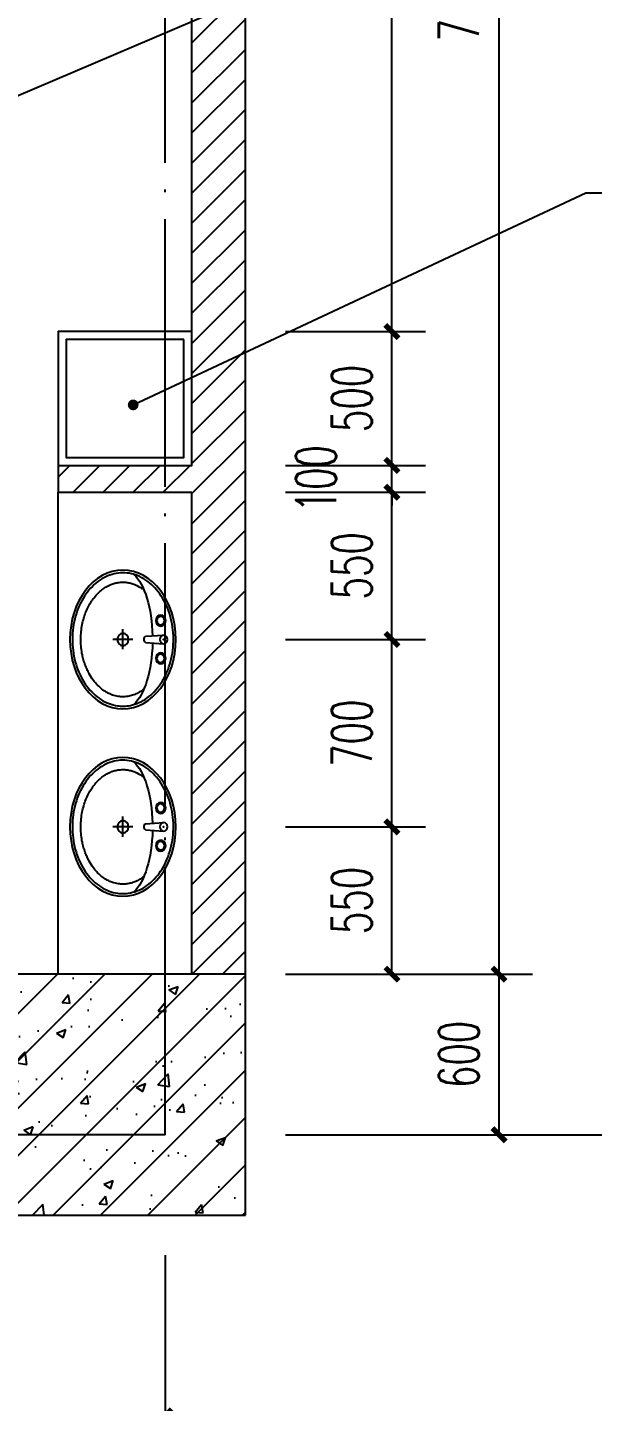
# Model space of a CAD drawing. Extents: x 307762 to 522490, y -326758 to -245675.
# Drawn here: x 390333 to 392444, y -320202 to -315070 of the extents above; entities that cross this region are included whole.
import ezdxf

# ---------------------------------------------------------------- set-up
doc = ezdxf.new("R2010")
doc.units = 0
doc.header["$LTSCALE"] = 1000
doc.header["$MEASUREMENT"] = 0
doc.linetypes.add('DOTE', pattern=[2.4200000000000004, 2, -0.2, 0.02, -0.2])
doc.layers.get('0').update_dxf_attribs({"linetype": 'CONTINUOUS'})
doc.layers.get('Defpoints').update_dxf_attribs({"color": 6, "linetype": 'CONTINUOUS'})
for name, color, linetype in [('A-卫生间', 173, 'CONTINUOUS'), ('A-墙线', 2, 'CONTINUOUS'), ('AXIS', 3, 'CONTINUOUS'), ('COLUMN', 2, 'CONTINUOUS'), ('DIM_IDEN', 3, 'CONTINUOUS'), ('DOTE', 1, 'DOTE'), ('PUB_HATCH', 250, 'CONTINUOUS')]:
    doc.layers.add(name, color=color, linetype=linetype)
doc.styles.add('DIM_FONT', font='SIMPLEX.shx', dxfattribs={"width": 0.65})
doc.dimstyles.new('DIMN50', dxfattribs={"dimscale": 0.5, "dimtxt": 300, "dimasz": 100, "dimexe": 250, "dimexo": 300, "dimgap": 150, "dimtad": 1, "dimdec": 0, "dimzin": 0, "dimdsep": 46, "dimtxsty": 'DIM_FONT', "dimblk": 'ARCHTICK', "dimcen": 0.09, "dimclrt": 7, "dimazin": 2, "dimtfac": 1, "dimtdec": 0, "dimtix": 1, "dimtmove": 2, "dimatfit": 3, "dimfxl": 0, "dimtolj": 1, "dimtzin": 0, "dimarcsym": 0})

# ---------------------------------------------------------------- blocks, each defined once
blk = doc.blocks.new('手盆')
at = {"layer": 'A-卫生间'}
for p, q in [((113.4051500830392, 11.84450968739111), (46.00438527367078, 15.84450968549936)), ((160.3106537545391, -1.047737896442413e-09), (235.3360842392431, 1.047737896442413e-09)), ((197.8233689978952, -36.70497138574137), (197.8233689957997, 38.37330022055539)), ((113.4051500836795, -10.84469759798958), (46.004385274573, -15.84469759988133))]:
    blk.add_line(p, q, dxfattribs=at)
for centre, major_axis, ratio, start_param, end_param in [((197.8233689968765, 0), (-7.29808629688452e-09, 259), 0.7637967914937317, 3.141592653589386, 9.424777960768973), ((194.0108444604266, -1.164153218269348e-10), (-7.205028495352649e-09, 259.000000000035), 0.4132124245315282, 0.3517248363212417, 1.519021401905628), ((106.1260785445047, 0.4999060444824863), (-5.256824373014387e-10, 13.9324609080711), 0.9000000000013795, 3.760940879954317, 5.663837080793927), ((194.0108444604266, -1.164153218269348e-10), (-7.229772779760784e-09, 259.0000000000077), 0.4132124245315759, 1.620216634470202, 2.789864625449906)]:
    blk.add_ellipse(centre, major_axis=major_axis, ratio=ratio, start_param=start_param, end_param=end_param, dxfattribs=at)
for centre, major_axis, ratio in [((56.39680238347501, 70.60627577308333), (-8.758096824383953e-10, 20.62066592634073), 0.899999999999012), ((56.39680238347501, 70.60627577308333), (-3.935312307942613e-10, 15.62066592634074), 0.8999999999986958), ((46.00438527413644, -9.395720553584397e-05), (-4.943908497107386e-10, 15.84460364270489), 0.8999999999996328), ((197.8233689968765, 0), (-3.340112788049617e-10, 23.3576301081921), 0.9000000000004984), ((56.39680238740402, -70.60627578099957), (-3.800975702346919e-10, 20.62066592634073), 0.899999999999012), ((56.39680238740402, -70.60627578099957), (-3.935312307942613e-10, 15.62066592634074), 0.8999999999986958)]:
    blk.add_ellipse(centre, major_axis=major_axis, ratio=ratio, dxfattribs=at)
for points, knots in [([(197.8233690038323, -249), (204.3990294850664, -248.9999999998254), (210.9746904028871, -248.5460929390974), (228.2800280096126, -246.1498785703443), (238.9514531540335, -243.4343165084429), (259.8060639827163, -235.6199938393256), (269.9890346575412, -230.5210515616636), (289.5665971586423, -218.0721727792989), (298.960803612601, -210.7221745683055), (316.6733728031977, -193.9730663714581), (324.9912984879047, -184.5740979954135), (340.2893382357433, -163.997605889017), (347.2690669711446, -152.820397028001), (359.6669247537793, -129.0196260861703), (365.0847628668125, -116.3964852440404), (374.1834916165972, -90.08639820077224), (377.864187594445, -76.39992674347013), (383.3689956764865, -48.38244847021997), (385.1929984975141, -34.05193997788592), (386.9250104438397, -5.187684159289347), (386.8329865084379, 9.345556312793633), (384.73586623749, 38.16708128564642), (382.7308100122318, 52.45485931876465), (376.8727663576719, 80.34559937685844), (373.0198958979163, 93.94806452159537), (363.5912495303783, 120.0517437723756), (358.0156770628528, 132.5524866377527), (345.3217726669682, 156.0743077876396), (338.2037411779456, 167.0949723329395), (322.6526621349331, 187.3296658890322), (314.2200076092558, 196.5433937402559), (296.3045734511106, 212.8996470182319), (286.8222312947328, 220.0420502259221), (267.0967536403914, 232.0600890867645), (256.8539916995796, 236.9358037543716), (235.9088120757369, 244.2945439725299), (225.2065898313012, 246.7777534795459), (203.6465188648144, 249.290750069631), (192.7886942756013, 249.3206353121204), (171.2212525570067, 246.926459478098), (160.5116570384998, 244.5023044175468), (139.5443743165815, 237.2594525109744), (129.2868775804527, 232.4405714303721), (109.5247235784773, 220.5323387983663), (100.0204366852413, 213.442903975927), (82.05432864755858, 197.1870205074665), (73.5929449252726, 188.0206891129783), (57.97836853517219, 167.8736008143169), (50.82557078509126, 156.8931414871186), (38.05713037244277, 133.4431421089976), (32.44179055967834, 120.974013813975), (22.9298620421032, 94.92387688398594), (19.03347902328824, 81.34333855629666), (13.08606755724759, 53.48601149060414), (11.03515804442577, 39.20971924465266), (8.845478702656692, 10.40033378740191), (8.706750778161222, -4.132253066869453), (10.3460220079869, -33.00605608435581), (12.12398988581845, -47.34676530770957), (17.53889162433916, -75.39515261730412), (21.17571813854738, -89.10233203484677), (30.19028912024805, -115.463632545172), (35.56784113991307, -128.1172780482448), (47.88998500915477, -151.9877993637056), (54.83428833659855, -163.2042521126277), (70.0674021562445, -183.866608052107), (78.3558293353999, -193.3121929975168), (96.01611302810488, -210.1603128662973), (105.3875327545975, -217.5627013113408), (124.9266998832172, -230.1204342835699), (135.0940591037797, -235.2758359995205), (155.9248058304656, -243.2054893133172), (166.5879733786569, -245.9799217026157), (184.1470113282267, -248.5090972222097), (190.9851904233219, -249.0000000002037), (197.8233690038323, -249)], [0, 0, 0, 0, 0.1053687871871674, 0.1053687871871674, 0.2787471050919757, 0.2787471050919757, 0.452125422996784, 0.452125422996784, 0.6255037409015924, 0.6255037409015924, 0.7988820588064007, 0.7988820588064007, 0.972260376711209, 0.972260376711209, 1.145638694616017, 1.145638694616017, 1.319017012520826, 1.319017012520826, 1.492395330425634, 1.492395330425634, 1.665773648330442, 1.665773648330442, 1.83915196623525, 1.83915196623525, 2.012530284140059, 2.012530284140059, 2.185908602044867, 2.185908602044867, 2.359286919949676, 2.359286919949676, 2.532665237854484, 2.532665237854484, 2.706043555759292, 2.706043555759292, 2.8794218736641, 2.8794218736641, 3.052800191568909, 3.052800191568909, 3.226178509473717, 3.226178509473717, 3.399556827378525, 3.399556827378525, 3.572935145283334, 3.572935145283334, 3.746313463188142, 3.746313463188142, 3.91969178109295, 3.91969178109295, 4.093070098997758, 4.093070098997758, 4.266448416902567, 4.266448416902567, 4.439826734807376, 4.439826734807376, 4.613205052712185, 4.613205052712185, 4.786583370616993, 4.786583370616993, 4.959961688521802, 4.959961688521802, 5.133340006426611, 5.133340006426611, 5.30671832433142, 5.30671832433142, 5.480096642236228, 5.480096642236228, 5.653474960141037, 5.653474960141037, 5.826853278045846, 5.826853278045846, 6.000231595950654, 6.000231595950654, 6.173609913855463, 6.173609913855463, 6.283185307179586, 6.283185307179586, 6.283185307179586, 6.283185307179586]), ([(119.1736506810412, -185.1483521524933), (120.9620973349083, -186.5592411882244), (122.7676875701582, -187.9199504845892), (129.8700636767026, -193.0283129730087), (135.2785741284897, -196.3957903881383), (146.2934715196025, -202.2620774885872), (151.8941962509125, -204.7583693127963), (163.2154152492003, -208.8666340855998), (168.9426443869015, -210.4817502371734), (180.2599917969201, -212.7891027016158), (185.8482704507187, -213.5108798283036), (193.5720607222756, -213.9408398092492), (195.6979295939091, -214.0000000000582), (197.8233690028428, -214), (203.6582866330282, -213.9999999998545), (209.496631536138, -213.5543654990906), (222.3311671293923, -211.5851090514625), (229.3277623398462, -209.8531313597923), (240.787502169027, -205.8990001947095), (245.3047605895554, -204.0427727167553), (254.2367161016737, -199.7630582755664), (258.6490466702962, -197.340541947633), (268.8131698185462, -191.0121952608461), (274.5134323839447, -186.8761012725008), (285.5567444703775, -177.6296808072657), (290.895805457636, -172.5213152369834), (300.10443852967, -162.4870827112172), (304.0523709853587, -157.7313989280374), (313.5779886524833, -145.0389805318264), (318.9357033787237, -136.7249773955555), (326.5974791146873, -122.7934594422404), (329.2282542005414, -117.5408629023295), (334.1482956689142, -106.7104468817706), (336.4365190484095, -101.1349806892686), (340.7589510514808, -89.39631874780753), (342.7719178344414, -83.21611161783221), (346.3640570428397, -70.60165740986122), (347.9425120085652, -64.1699805422104), (351.0904946208175, -48.9602580992796), (352.483825713367, -40.10366524968413), (354.4332219571806, -22.20990053389687), (354.9878015757713, -13.17872977355728), (355.2458703611628, 4.918644920835504), (354.9501755786187, 13.97955791465938), (353.5129259504029, 31.96110226912424), (352.3711163057305, 40.89164739020634), (349.384864397347, 57.80685899686068), (347.5983948106295, 65.8113708793826), (343.3541798496735, 81.46923251761473), (340.8984195916564, 89.11663731795852), (335.3626360981434, 103.9371218456945), (332.2806230153365, 111.1172703721968), (325.5162342714611, 124.9777631429606), (321.8282612711191, 131.6496718250564), (313.9341333054472, 144.3357837414369), (309.7314879408514, 150.3452337460767), (300.8902356041654, 161.618057758169), (296.2466290210141, 166.8887592243263), (286.5258362632012, 176.709553859866), (281.444416775601, 181.2445321998675), (271.8246831358119, 188.7996964116173), (267.3329801598447, 191.9448123630136), (256.3785253528913, 198.7381430045061), (249.8306331257918, 202.0953922677436), (238.1084081598674, 206.932942938729), (232.9762091664597, 208.6679624874669), (222.6309106198023, 211.4215277187759), (217.4206377462251, 212.4394152993336), (205.158162370557, 213.983414012735), (198.0817049504258, 214.216697979864), (185.9674371529836, 213.4981161681353), (180.9226912481536, 212.8634210942255), (170.8730682562164, 210.9228448418726), (165.8711175702338, 209.6174913003924), (151.0041288301873, 204.6993374161248), (141.2534683310369, 200.0748375131807), (127.5488741844601, 191.4132149869401), (123.3148595323437, 188.4150790243875), (119.1737199328491, 185.1485161112505)], [5.74089731261301, 5.74089731261301, 5.74089731261301, 5.74089731261301, 5.780873984786705, 5.780873984786705, 5.896828956044057, 5.896828956044057, 6.01278392730141, 6.01278392730141, 6.128738898558762, 6.128738898558762, 6.240697366945735, 6.240697366945735, 6.283185307179586, 6.283185307179586, 6.283185307179586, 6.399826426420818, 6.399826426420818, 6.540899765641657, 6.540899765641657, 6.633999867022954, 6.633999867022954, 6.727099968404252, 6.727099968404252, 6.852187990943959, 6.852187990943959, 6.977276013483666, 6.977276013483666, 7.077377375932242, 7.077377375932242, 7.229976726067383, 7.229976726067383, 7.31738907886302, 7.31738907886302, 7.404801431658657, 7.404801431658657, 7.497093875397931, 7.497093875397931, 7.589386319137206, 7.589386319137206, 7.712333561266115, 7.712333561266115, 7.835280803395023, 7.835280803395023, 7.958228045523932, 7.958228045523932, 8.08117528765284, 8.08117528765284, 8.194982769003447, 8.194982769003447, 8.308790250354054, 8.308790250354054, 8.42259773170466, 8.42259773170466, 8.537599018716683, 8.537599018716683, 8.652600305728708, 8.652600305728708, 8.767601592740732, 8.767601592740732, 8.884431700421288, 8.884431700421288, 8.98243549021753, 8.98243549021753, 9.11946744650899, 9.11946744650899, 9.224190864967866, 9.224190864967866, 9.328914283426741, 9.328914283426741, 9.470086520349449, 9.470086520349449, 9.571187053011501, 9.571187053011501, 9.672287585673553, 9.672287585673553, 9.874488650997659, 9.874488650997659, 9.967059414647549, 9.967059414647549, 9.967059414647549, 9.967059414647549])]:
    blk.add_open_spline(points, degree=3, knots=knots, dxfattribs=at)
blk.add_point((46.00438527413644, -9.395720553584397e-05), dxfattribs=at)
blk = doc.blocks.new('_ArchTick')
at = {"color": 0, "linetype": 'ByBlock', "const_width": 0.4}
blk.add_lwpolyline([(-0.5, -0.5), (0.5, 0.5)], dxfattribs=at)
blk = doc.blocks.new('*D72')
at = {"layer": 'AXIS', "color": 0, "lineweight": -2}
for p, q in [((391297.4916463054, -311805.8834746447), (391819.712173585, -311805.8834746447)), ((391694.712173585, -316205.8808997264), (391694.712173585, -311805.8834746447)), ((391297.4916463054, -316205.8808997264), (391819.712173585, -316205.8808997264))]:
    blk.add_line(p, q, dxfattribs=at)
at = {"layer": 'Defpoints', "color": 0}
for p in [(391147.4916463054, -311805.8834746447), (391694.712173585, -311805.8834746447), (391147.4916463054, -316205.8808997264)]:
    blk.add_point(p, dxfattribs=at)
at = {"layer": 'AXIS', "color": 0, "lineweight": -2, "xscale": 50, "yscale": 50, "zscale": 50}
for p, rotation in [((391694.712173585, -311805.8834746447), 90), ((391694.712173585, -316205.8808997264), 270)]:
    blk.add_blockref('_ArchTick', p, dxfattribs=dict(at, rotation=rotation))
at = {"layer": 'AXIS', "color": 7, "insert": (391544.7121735851, -314005.8821871855), "char_height": 150, "attachment_point": 5, "rotation": 90, "style": 'DIM_FONT'}
blk.add_mtext('\\A1;4400', dxfattribs=at)
blk = doc.blocks.new('*D73')
at = {"layer": 'AXIS', "color": 0, "lineweight": -2}
for p, q in [((391297.4916463054, -316205.8808997264), (391819.712173585, -316205.8808997264)), ((391694.712173585, -316705.8808997228), (391694.712173585, -316205.8808997264)), ((391297.4916463054, -316705.8808997228), (391819.712173585, -316705.8808997228))]:
    blk.add_line(p, q, dxfattribs=at)
at = {"layer": 'Defpoints', "color": 0}
for p in [(391147.4916463054, -316205.8808997264), (391694.712173585, -316205.8808997264), (391147.4916463054, -316705.8808997228)]:
    blk.add_point(p, dxfattribs=at)
at = {"layer": 'AXIS', "color": 0, "lineweight": -2, "xscale": 50, "yscale": 50, "zscale": 50}
for p, rotation in [((391694.712173585, -316205.8808997264), 90), ((391694.712173585, -316705.8808997228), 270)]:
    blk.add_blockref('_ArchTick', p, dxfattribs=dict(at, rotation=rotation))
at = {"layer": 'AXIS', "color": 7, "insert": (391544.7121735851, -316455.8808997246), "char_height": 150, "attachment_point": 5, "rotation": 90, "style": 'DIM_FONT'}
blk.add_mtext('\\A1;500', dxfattribs=at)
blk = doc.blocks.new('*D74')
at = {"layer": 'AXIS', "color": 0, "lineweight": -2}
for p, q in [((391694.712173585, -316705.8808997228), (391694.712173585, -316655.8808997228)), ((391297.4916463054, -316705.8808997228), (391819.712173585, -316705.8808997228)), ((391694.712173585, -316805.8808997228), (391694.712173585, -316705.8808997228)), ((391297.4916463054, -316805.8808997228), (391819.712173585, -316805.8808997228)), ((391694.712173585, -316805.8808997228), (391694.712173585, -316855.8808997228))]:
    blk.add_line(p, q, dxfattribs=at)
at = {"layer": 'Defpoints', "color": 0}
for p in [(391147.4916463054, -316705.8808997228), (391694.712173585, -316705.8808997228), (391147.4916463054, -316805.8808997228)]:
    blk.add_point(p, dxfattribs=at)
at = {"layer": 'AXIS', "color": 0, "lineweight": -2, "xscale": 50, "yscale": 50, "zscale": 50}
for p, rotation in [((391694.712173585, -316705.8808997228), 270), ((391694.712173585, -316805.8808997228), 90)]:
    blk.add_blockref('_ArchTick', p, dxfattribs=dict(at, rotation=rotation))
at = {"layer": 'AXIS', "color": 7, "insert": (391410.962173585, -316755.8808997228), "char_height": 150, "attachment_point": 5, "rotation": 90, "style": 'DIM_FONT'}
blk.add_mtext('\\A1;100', dxfattribs=at)
blk = doc.blocks.new('*D75')
at = {"layer": 'AXIS', "color": 0, "lineweight": -2}
for p, q in [((391297.4916463054, -316805.8808997228), (391819.712173585, -316805.8808997228)), ((391694.712173585, -317355.8839514803), (391694.712173585, -316805.8808997228)), ((391297.4916463054, -317355.8839514803), (391819.712173585, -317355.8839514803))]:
    blk.add_line(p, q, dxfattribs=at)
at = {"layer": 'Defpoints', "color": 0}
for p in [(391147.4916463054, -316805.8808997228), (391694.712173585, -316805.8808997228), (391147.4916463054, -317355.8839514803)]:
    blk.add_point(p, dxfattribs=at)
at = {"layer": 'AXIS', "color": 0, "lineweight": -2, "xscale": 50, "yscale": 50, "zscale": 50}
for p, rotation in [((391694.712173585, -316805.8808997228), 90), ((391694.712173585, -317355.8839514803), 270)]:
    blk.add_blockref('_ArchTick', p, dxfattribs=dict(at, rotation=rotation))
at = {"layer": 'AXIS', "color": 7, "insert": (391544.7121735851, -317080.8824256015), "char_height": 150, "attachment_point": 5, "rotation": 90, "style": 'DIM_FONT'}
blk.add_mtext('\\A1;550', dxfattribs=at)
blk = doc.blocks.new('*D76')
at = {"layer": 'AXIS', "color": 0, "lineweight": -2}
for p, q in [((391297.4916463054, -317355.8839514803), (391819.712173585, -317355.8839514803)), ((391694.712173585, -318055.8839514803), (391694.712173585, -317355.8839514803)), ((391297.4916463054, -318055.8839514803), (391819.712173585, -318055.8839514803))]:
    blk.add_line(p, q, dxfattribs=at)
at = {"layer": 'Defpoints', "color": 0}
for p in [(391147.4916463054, -317355.8839514803), (391694.712173585, -317355.8839514803), (391147.4916463054, -318055.8839514803)]:
    blk.add_point(p, dxfattribs=at)
at = {"layer": 'AXIS', "color": 0, "lineweight": -2, "xscale": 50, "yscale": 50, "zscale": 50}
for p, rotation in [((391694.712173585, -317355.8839514803), 90), ((391694.712173585, -318055.8839514803), 270)]:
    blk.add_blockref('_ArchTick', p, dxfattribs=dict(at, rotation=rotation))
at = {"layer": 'AXIS', "color": 7, "insert": (391544.7121735851, -317705.8839514802), "char_height": 150, "attachment_point": 5, "rotation": 90, "style": 'DIM_FONT'}
blk.add_mtext('\\A1;700', dxfattribs=at)
blk = doc.blocks.new('*D77')
at = {"layer": 'AXIS', "color": 0, "lineweight": -2}
for p, q in [((391297.4916463054, -318055.8839514803), (391819.712173585, -318055.8839514803)), ((391694.712173585, -318605.8829022338), (391694.712173585, -318055.8839514803)), ((391297.4916463054, -318605.8829022338), (391819.712173585, -318605.8829022338))]:
    blk.add_line(p, q, dxfattribs=at)
at = {"layer": 'Defpoints', "color": 0}
for p in [(391147.4916463054, -318055.8839514803), (391694.712173585, -318055.8839514803), (391147.4916463054, -318605.8829022338)]:
    blk.add_point(p, dxfattribs=at)
at = {"layer": 'AXIS', "color": 0, "lineweight": -2, "xscale": 50, "yscale": 50, "zscale": 50}
for p, rotation in [((391694.712173585, -318055.8839514803), 90), ((391694.712173585, -318605.8829022338), 270)]:
    blk.add_blockref('_ArchTick', p, dxfattribs=dict(at, rotation=rotation))
at = {"layer": 'AXIS', "color": 7, "insert": (391544.7121735851, -318330.8834268569), "char_height": 150, "attachment_point": 5, "rotation": 90, "style": 'DIM_FONT'}
blk.add_mtext('\\A1;550', dxfattribs=at)
blk = doc.blocks.new('*D172')
at = {"layer": 'AXIS', "color": 0, "lineweight": -2}
for p, q in [((391297.4916463047, -311305.8829022372), (392219.7121735836, -311305.8829022372)), ((392094.7121735836, -318605.8829022373), (392094.7121735836, -311305.8829022372)), ((391297.4916463047, -318605.8829022373), (392219.7121735836, -318605.8829022373))]:
    blk.add_line(p, q, dxfattribs=at)
at = {"layer": 'Defpoints', "color": 0}
for p in [(391147.4916463047, -311305.8829022372), (392094.7121735836, -311305.8829022372), (391147.4916463047, -318605.8829022373)]:
    blk.add_point(p, dxfattribs=at)
at = {"layer": 'AXIS', "color": 0, "lineweight": -2, "xscale": 50, "yscale": 50, "zscale": 50}
for p, rotation in [((392094.7121735836, -311305.8829022372), 90), ((392094.7121735836, -318605.8829022373), 270)]:
    blk.add_blockref('_ArchTick', p, dxfattribs=dict(at, rotation=rotation))
at = {"layer": 'AXIS', "color": 7, "insert": (391944.7121735837, -314955.8829022372), "char_height": 150, "attachment_point": 5, "rotation": 90, "style": 'DIM_FONT'}
blk.add_mtext('\\A1;7300', dxfattribs=at)
blk = doc.blocks.new('*D173')
at = {"layer": 'AXIS', "color": 0, "lineweight": -2}
for p, q in [((391297.4916463047, -318605.8829022373), (392219.7121735836, -318605.8829022373)), ((392094.7121735836, -319205.8816624614), (392094.7121735836, -318605.8829022373)), ((391297.4916463047, -319205.8816624614), (392219.7121735836, -319205.8816624614))]:
    blk.add_line(p, q, dxfattribs=at)
at = {"layer": 'Defpoints', "color": 0}
for p in [(391147.4916463047, -318605.8829022373), (392094.7121735836, -318605.8829022373), (391147.4916463047, -319205.8816624614)]:
    blk.add_point(p, dxfattribs=at)
at = {"layer": 'AXIS', "color": 0, "lineweight": -2, "xscale": 50, "yscale": 50, "zscale": 50}
for p, rotation in [((392094.7121735836, -318605.8829022373), 90), ((392094.7121735836, -319205.8816624614), 270)]:
    blk.add_blockref('_ArchTick', p, dxfattribs=dict(at, rotation=rotation))
at = {"layer": 'AXIS', "color": 7, "insert": (391944.7121735837, -318905.8822823493), "char_height": 150, "attachment_point": 5, "rotation": 90, "style": 'DIM_FONT'}
blk.add_mtext('\\A1;600', dxfattribs=at)
blk = doc.blocks.new('*D211')
at = {"layer": 'AXIS', "color": 0, "lineweight": -2}
for p, q in [((386847.4916463039, -319855.8808997262), (386847.4916463039, -320380.8808997262)), ((390847.4916463039, -319855.8808997262), (390847.4916463039, -320380.8808997262)), ((386847.4916463039, -320255.8808997262), (390847.4916463039, -320255.8808997262))]:
    blk.add_line(p, q, dxfattribs=at)
at = {"layer": 'Defpoints', "color": 0}
for p in [(386847.4916463039, -319705.8808997262), (390847.4916463039, -319705.8808997262), (390847.4916463039, -320255.8808997262)]:
    blk.add_point(p, dxfattribs=at)
at = {"layer": 'AXIS', "color": 0, "lineweight": -2, "xscale": 50, "yscale": 50, "zscale": 50, "rotation": 180}
blk.add_blockref('_ArchTick', (386847.4916463039, -320255.8808997262), dxfattribs=at)
at = {"layer": 'AXIS', "color": 0, "lineweight": -2, "xscale": 50, "yscale": 50, "zscale": 50}
blk.add_blockref('_ArchTick', (390847.4916463039, -320255.8808997262), dxfattribs=at)
at = {"layer": 'AXIS', "color": 7, "insert": (388847.4916463039, -320105.8808997262), "char_height": 150, "attachment_point": 5, "style": 'DIM_FONT'}
blk.add_mtext('\\A1;4000', dxfattribs=at)
blk = doc.blocks.new('*D212')
at = {"layer": 'AXIS', "color": 0, "lineweight": -2}
for p, q in [((384747.4877838067, -319855.8847144218), (384747.4877838067, -320780.8808997262)), ((390847.491646305, -319855.8847144218), (390847.491646305, -320780.8808997262)), ((384747.4877838067, -320655.8808997262), (390847.491646305, -320655.8808997262))]:
    blk.add_line(p, q, dxfattribs=at)
at = {"layer": 'Defpoints', "color": 0}
for p in [(384747.4877838067, -319705.8847144218), (390847.491646305, -319705.8847144218), (390847.491646305, -320655.8808997262)]:
    blk.add_point(p, dxfattribs=at)
at = {"layer": 'AXIS', "color": 0, "lineweight": -2, "xscale": 50, "yscale": 50, "zscale": 50, "rotation": 180}
blk.add_blockref('_ArchTick', (384747.4877838067, -320655.8808997262), dxfattribs=at)
at = {"layer": 'AXIS', "color": 0, "lineweight": -2, "xscale": 50, "yscale": 50, "zscale": 50}
blk.add_blockref('_ArchTick', (390847.491646305, -320655.8808997262), dxfattribs=at)
at = {"layer": 'AXIS', "color": 7, "insert": (387797.4897150559, -320505.8808997262), "char_height": 150, "attachment_point": 5, "style": 'DIM_FONT'}
blk.add_mtext('\\A1;6100', dxfattribs=at)

msp = doc.modelspace()

# ---------------------------------------------------------------- hatches: boundary and pattern name
at = {"layer": 'PUB_HATCH'}
h = msp.add_hatch(dxfattribs=at)
h.set_pattern_fill('ANSI31', color=256, scale=50, style=0)
h.set_pattern_definition([(45, (375924.0549118366, -270656.7566386667), (-56.1266007566822, 56.12660075668221), [])])
h.paths.add_polyline_path([(387647.4916463054, -317205.8808997264), (387347.4916463054, -317205.8808997264), (387347.4916463054, -317405.8808997264), (387647.4916463054, -317405.8808997264)], flags=17)
h.paths.add_polyline_path([(390247.4916463052, -319305.8808997282), (390147.4916463051, -319305.8808997282), (390147.4916463051, -319505.8808997283), (390247.4916463049, -319505.8808997282)])
h.paths.add_polyline_path([(384747.4916463055, -311805.8834746482), (384547.4916463052, -311805.8834746486), (384547.4916463051, -318605.8839514839), (384747.4916463055, -318605.8839514844), (384747.4916463055, -316805.8808997267), (385247.4916463044, -316805.8808997262), (385247.4916463044, -316705.8808997262), (384747.4916463055, -316705.8808997266)])
h.paths.add_polyline_path([(391147.4916463054, -311805.8834746448), (390947.4916463054, -311805.8834746456), (390947.4916463053, -316705.8808997264), (390447.4916463064, -316705.8808997261), (390447.4916463065, -316805.8808997261), (390947.4916463054, -316805.8808997265), (390947.4916463054, -318605.8839514841), (391147.4916463053, -318605.8839514832)])
h.paths.add_polyline_path([(390247.4916463063, -318605.8839514856), (388847.4916463051, -318605.8839514857), (388847.4916463055, -318505.8808997266), (388747.4916463064, -318505.8808997266), (388647.4916463053, -318505.8808997266), (388647.4916463054, -319505.8808997264), (389147.4916463051, -319505.8808997264), (389147.4916463051, -319305.8808997265), (388847.4916463053, -319305.8808997264), (388847.4916463051, -318705.8839514857), (390247.4916463061, -318705.8839514856)])
h.paths.add_polyline_path([(387147.4916463054, -318505.8808997266), (386947.4916463053, -318505.8808997266), (386947.4916463051, -318605.8839514856), (385447.4916463068, -318605.8839514856), (385447.491646307, -318705.8839514856), (386947.4916463051, -318705.8839514856), (386947.4916463054, -319305.8808997264), (385447.4916463084, -319305.8808997264), (385447.4916463088, -319505.8808997264), (387147.4916463054, -319505.8808997264)])
h.paths.add_polyline_path([(386047.4840169108, -311055.8839514833), (385997.4840169108, -311055.8839514833), (385997.4840169108, -311005.8839514833), (385797.4840169108, -311005.8839514833), (385797.4840169108, -310955.8839514833), (385747.4840169108, -310955.8839514833), (385747.4840169108, -310905.8839514833), (385447.4916463061, -310905.8835938548), (385447.4916463054, -311305.8839514834), (386047.4840169108, -311305.8839514833)])
h.paths.add_polyline_path([(390247.4916463091, -310955.8804228929), (390197.491646309, -310955.8804228929), (390197.491646309, -311005.8804228929), (389997.491646309, -311005.8804228929), (389997.491646309, -311055.8804228929), (389947.491646309, -311055.8804228929), (389947.491646309, -311305.8804228929), (390247.4916463096, -311305.8839514833)])
h.paths.add_polyline_path([(388627.4916463053, -317355.8808997273), (388627.4916463053, -317405.8808997264), (388647.4916463054, -317405.8808997264), (388647.4916463054, -317505.8808997266), (388847.4916463055, -317505.8808997266), (388847.4916463054, -317405.8808997264), (389247.4916463054, -317405.8808997264), (389247.4916463054, -315005.8808997263), (388047.4916463054, -315005.8808997265), (388047.4916463055, -311305.8839514832), (388747.491646309, -311305.8804228929), (388747.491646309, -311055.8804228929), (388697.491646309, -311055.8804228929), (388697.491646309, -311005.8804228929), (388497.491646309, -311005.8804228929), (388497.491646309, -310955.8804228929), (388447.491646309, -310955.8804228929), (388447.491646309, -310905.8804228928), (387547.4840169108, -310905.8839514832), (387547.4840169108, -310955.8839514834), (387497.4840169108, -310955.8839514833), (387497.4840169108, -311005.8839514833), (387297.4840169108, -311005.8839514833), (387297.4840169108, -311055.8839514833), (387247.4840169108, -311055.8839514834), (387247.4840169108, -311305.8839514833), (387847.4916463054, -311305.8839514833), (387847.4916463054, -315005.8808997266), (386647.4916463054, -315005.8808997269), (386647.4916463054, -317405.8808997263), (386947.4916463054, -317405.8808997264), (386947.4916463055, -317505.8808997266), (387147.4916463054, -317505.8808997266), (387147.4916463054, -317405.8808997264), (387347.4916463054, -317405.8808997264), (387347.4916463054, -317205.8808997264), (386847.4916463054, -317205.8808997264), (386847.4916463054, -315205.8808997264), (389047.4916463054, -315205.8808997264), (389047.4916463054, -317205.8808997265), (388647.4916463055, -317205.8808997265), (388647.4916463054, -317305.8808997273), (388597.4916463054, -317305.8808997274), (388597.4916463054, -317335.8808997273), (388617.4916463055, -317335.8808997264), (388617.4916463055, -317355.8808997274)])
h = msp.add_hatch(dxfattribs=at)
h.set_pattern_fill('钢筋混凝土', color=256, scale=50, style=0)
h.set_pattern_definition([(45, (0, 0), (-88.38834764831843, 88.38834764831844), []), (50, (0, 0), (358.6300913003767, -31.37606749129755), [37.5, -412.5]), (355, (0, 0), (-69.3756668065, 376.0960668500059), [30, -330]), (100.4514, (29.88584, -2.61467), (289.2546908570108, 344.7197710304768), [31.870095, -350.571056]), (46.18420000000001, (0, 100), (533.6205243128222, -82.75950716450905), [56.25, -618.75]), (96.6356, (44.4683725, 93.1033465), (467.3313527743517, 487.0589354502209), [47.805144, -525.8565]), (351.1842, (0, 100), (467.3309725668136, 487.0593004626623), [45, -495]), (21, (50, 75), (298.4535260592309, -201.3094453326694), [37.5, -412.5]), (326.0000000000001, (50, 75), (121.6576659607909, 362.5750225234265), [30, -330]), (71.4514, (74.8711165, 58.224197), (420.111314290745, 161.2652483549762), [31.870095, -350.571056]), (37.50000000000001, (0, 0), (6.079927658645334, 166.4469269156558), [0, -326, 0, -335, 0, -331.25]), (7.499999999999999, (0, 0), (131.5347687210743, 197.2058559411801), [0, -191, 0, -318.5, 0, -126.25]), (327.5, (-111.5, 0), (266.9112180862045, -11.2774358671899), [0, -125, 0, -390, 0, -517.5]), (317.5, (-161.5, 0), (291.5930846711931, 50.05249116615882), [0, -162.5, 0, -259, 0, -367.5])])
h.paths.add_polyline_path([(391147.4916463051, -319505.8808997264), (391147.4916463049, -318605.8839514832), (390247.4916463063, -318605.883951487), (390247.4916463049, -319505.8808997282)])

# ---------------------------------------------------------------- linework, layer by layer
at = {"layer": 'A-卫生间'}
msp.add_line((390447.4916463064, -318605.883951485), (390447.4916463064, -316805.8808997261), dxfattribs=at)
for points in [[(390947.4916463058, -316205.8808997264), (390447.4878316121, -316205.8808997264), (390447.4878316121, -316705.8801367874), (390947.4916463058, -316705.8801367874)], [(390917.4916463058, -316235.8808997264), (390477.4878316121, -316235.8808997264), (390477.4878316121, -316675.8801367874), (390917.4916463058, -316675.8801367874)]]:
    msp.add_lwpolyline(points, close=True, dxfattribs=at)
at = {"layer": 'A-墙线'}
for p, q in [((390947.4916463054, -316705.8808997264), (390947.4916463054, -311805.8834746456)), ((391147.4916463054, -318905.8808997264), (391147.4916463054, -311805.8834746447)), ((390447.4916463064, -316705.8808997261), (390947.4916463054, -316705.8808997264)), ((390447.4916463064, -316705.8808997261), (390447.4916463064, -316805.8808997261)), ((390447.4916463064, -316805.8808997261), (390947.4916463054, -316805.8808997264)), ((390947.4916463054, -318605.8839514841), (390947.4916463054, -316805.8808997264))]:
    msp.add_line(p, q, dxfattribs=at)
at = {"layer": 'AXIS'}
for p, q in [((391297.4916463048, -319205.8839514838), (392494.7121735837, -319205.8839514838)), ((390847.4916463049, -319655.8808997264), (390847.4916463048, -320855.8808997264))]:
    msp.add_line(p, q, dxfattribs=at)
at = {"layer": 'COLUMN'}
for p, q in [((391147.4916463049, -318605.8839514832), (390247.4916463063, -318605.883951487)), ((391147.4916463051, -319505.8808997264), (391147.4916463049, -318605.8839514832)), ((390247.4916463049, -319505.8808997282), (391147.4916463051, -319505.8808997264))]:
    msp.add_line(p, q, dxfattribs=at)
at = {"layer": 'DIM_IDEN'}
for p, q in [((388064.0905777796, -316278.1016502503), (392418.875513449, -314418.9354755853)), ((390728.0898092433, -316479.8415444675), (392418.875513449, -315687.6338699217)), ((392418.875513449, -315687.6338699217), (393533.4551136289, -315687.6338699217))]:
    msp.add_line(p, q, dxfattribs=at)
at = {"layer": 'DIM_IDEN', "const_width": 20}
msp.add_lwpolyline([(390719.0345034938, -316484.0843545955, 1), (390737.1451149929, -316475.5987343395, 1)], format="xyb", close=True, dxfattribs=at)
at = {"layer": 'DOTE', "ltscale": 0.5}
for p, q in [((390847.4916463055, -319205.8839514838), (390847.4916463061, -311205.8839514838)), ((390847.4916463055, -319205.8839514837), (384847.4916463057, -319205.8839514838))]:
    msp.add_line(p, q, dxfattribs=at)

# ---------------------------------------------------------------- block references
at = {"xscale": -1}
for p in [(390887.4916462975, -317355.883951485), (390887.4916462975, -318055.883951485)]:
    msp.add_blockref('手盆', p, dxfattribs=at)

# ---------------------------------------------------------------- dimensions: what is measured, and where the dimension line sits
at = {"layer": 'AXIS'}
for p1, p2, distance, picture, middle in [((391147.4916463047, -318605.8829022373), (391147.4916463047, -311305.8829022372), -947.2205272788997, '*D172', (391944.7121735837, -314955.8829022372)), ((391147.4916463054, -316205.8808997264), (391147.4916463054, -311805.8834746447), -547.2205272795982, '*D72', (391544.7121735851, -314005.8821871855)), ((391147.4916463054, -316705.8808997228), (391147.4916463054, -316205.8808997264), -547.2205272795982, '*D73', (391544.7121735851, -316455.8808997246)), ((391147.4916463054, -317355.8839514803), (391147.4916463054, -316805.8808997228), -547.2205272795982, '*D75', (391544.7121735851, -317080.8824256015)), ((391147.4916463054, -318055.8839514803), (391147.4916463054, -317355.8839514803), -547.2205272795982, '*D76', (391544.7121735851, -317705.8839514802)), ((391147.4916463054, -318605.8829022338), (391147.4916463054, -318055.8839514803), -547.2205272795982, '*D77', (391544.7121735851, -318330.8834268569)), ((391147.4916463047, -319205.8816624614), (391147.4916463047, -318605.8829022373), -947.2205272788997, '*D173', (391944.7121735837, -318905.8822823493)), ((384747.4877838067, -319705.8847144218), (390847.491646305, -319705.8847144218), -949.9961853043642, '*D212', (387797.4897150559, -320505.8808997262)), ((386847.4916463039, -319705.8808997262), (390847.4916463039, -319705.8808997262), -550, '*D211', (388847.4916463039, -320105.8808997262))]:
    dim = msp.add_aligned_dim(p1=p1, p2=p2, distance=distance, dimstyle='DIMN50', dxfattribs=at)
    dim.commit()
    dim.dimension.update_dxf_attribs({"geometry": picture, "text_midpoint": middle})
dim = msp.add_linear_dim(base=(391694.712173585, -316705.8808997228), p1=(391147.4916463054, -316805.8808997228), p2=(391147.4916463054, -316705.8808997228), angle=90, dimstyle='DIMN50', dxfattribs=at)
dim.commit()
dim.dimension.update_dxf_attribs({"geometry": '*D74', "text_midpoint": (391410.962173585, -316755.8808997228), "dimtype": 129})

doc.saveas('drawing.dxf')
